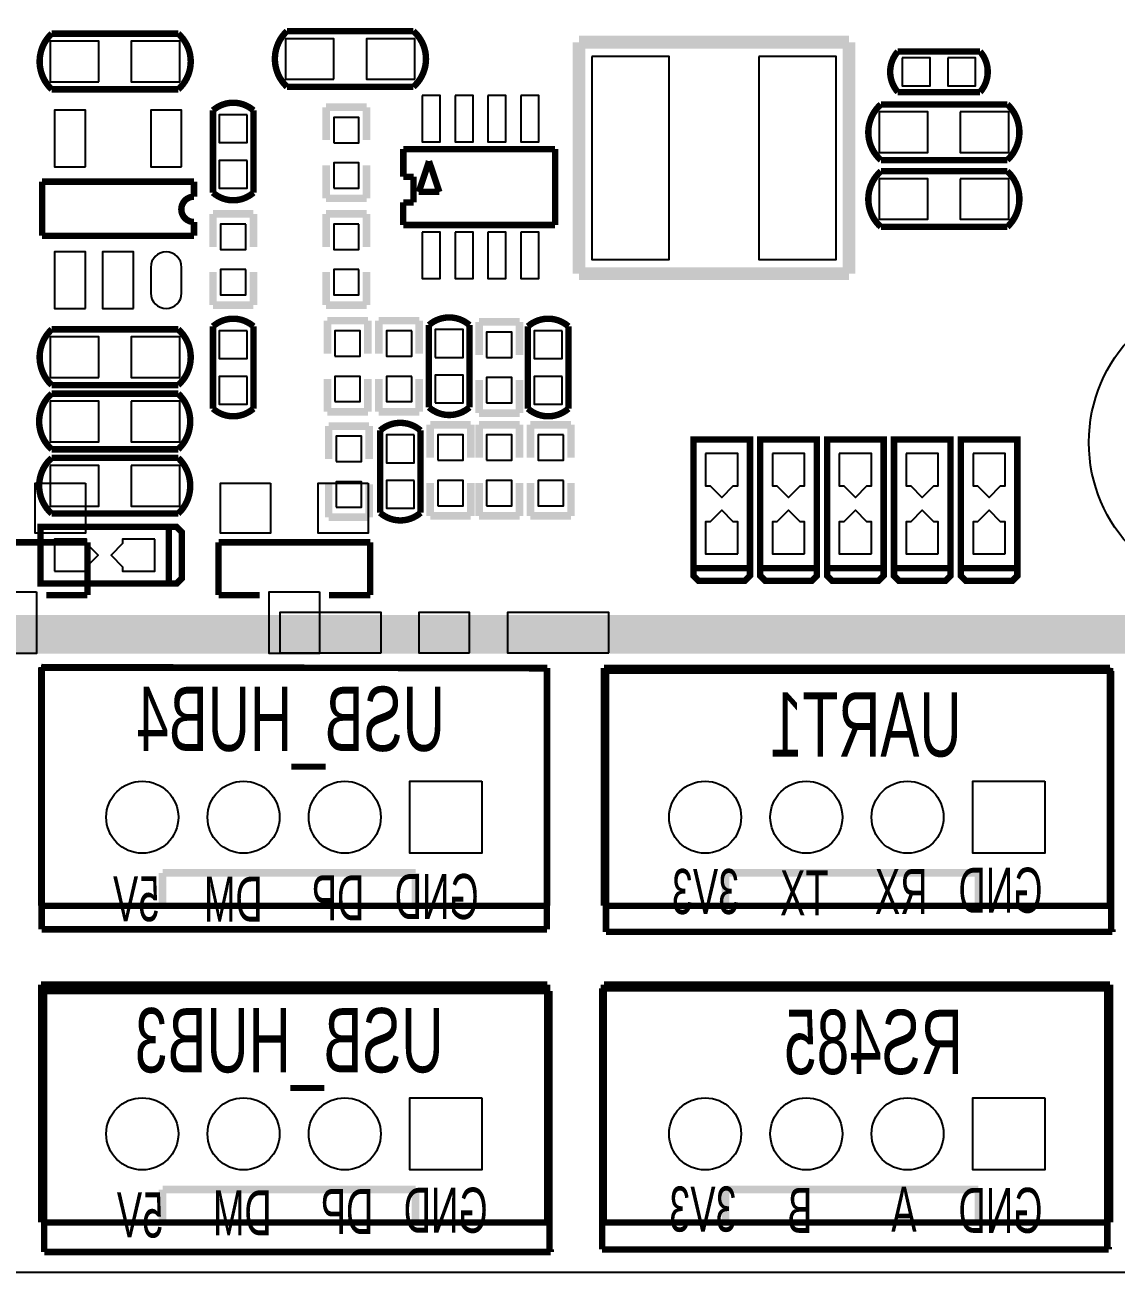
# Model space of a CAD drawing. Extents: x -118 to 7078, y 0 to 4366.
# Drawn here: x 4003 to 4852, y 0 to 970 of the extents above; entities that cross this region are included whole.
import ezdxf

# ---------------------------------------------------------------- set-up
doc = ezdxf.new("R2010")
doc.units = 0
doc.header["$MEASUREMENT"] = 0
for name, color, linetype in [('BG_OUTLINE', 254, 'CONTINUOUS'), ('BG_SILKSCREEN_BOTTOM', 141, 'CONTINUOUS'), ('PG_SILKSCREEN_BOTTOM', 85, 'CONTINUOUS'), ('PG_SILKSCREEN_TOP', 85, 'CONTINUOUS'), ('PIN_BOTTOM', 5, 'CONTINUOUS'), ('PIN_TOP', 92, 'CONTINUOUS')]:
    doc.layers.add(name, color=color, linetype=linetype)

msp = doc.modelspace()

# ---------------------------------------------------------------- linework, layer by layer
at = {"layer": 'BG_OUTLINE'}
msp.add_lwpolyline([(-118.11, 4056.352), (-118.11, 157.158, 0.414214), (39.048, 0), (6929.835, 0, 0.378859), (7078.22, 148.385), (7078.22, 4054.613, 0.42493), (6917.834, 4215), (6557, 4214.999), (6557, 3842), (5999, 3842), (5999, 4214.998), (1823, 4214.987), (1823, 4168), (1656, 4168), (1656, 4214.987), (1205, 4214.986), (1205, 4168), (1038, 4168), (1038, 4214.986), (40.538, 4214.985, 0.418755)], format="xyb", close=True, dxfattribs=at)
at = {"layer": 'BG_SILKSCREEN_BOTTOM'}
for points in [[(258, 496, 30, 30, 0), (6291, 496, 30, 30, 0)], [(4016.4, 470.6, 5, 5, 0), (4409.4, 469.6, 5, 5, 0)], [(4016.4, 266.6, 5, 5, 0), (4016.4, 470.6, 5, 5, 0)], [(4409.4, 469.6, 5, 5, 0), (4409.4, 266.6, 5, 5, 0)], [(4455.4, 467.6, 5, 5, 0), (4848.4, 467.6, 5, 5, 0)], [(4455.4, 456.6, 5, 5, 0), (4455.4, 467.6, 5, 5, 0)], [(4848.4, 467.6, 5, 5, 0), (4848.4, 266.6, 5, 5, 0)], [(4455.4, 264.6, 5, 5, 0), (4455.4, 456.6, 5, 5, 0)], [(4409.4, 266.6, 5, 5, 0), (4016.4, 266.6, 5, 5, 0)], [(4849.4, 264.6, 5, 5, 0), (4455.4, 264.6, 5, 5, 0)], [(4848.4, 266.6, 5, 5, 0), (4849.4, 266.6, 5, 5, 0)], [(4849.4, 266.6, 5, 5, 0), (4849.4, 264.6, 5, 5, 0)], [(4018.4, 218.6, 5, 5, 0), (4411.4, 218.6, 5, 5, 0)], [(4018.4, 207.6, 5, 5, 0), (4018.4, 218.6, 5, 5, 0)], [(4411.4, 218.6, 5, 5, 0), (4411.4, 17.6, 5, 5, 0)], [(4452.4, 220.6, 5, 5, 0), (4845.4, 220.6, 5, 5, 0)], [(4452.4, 209.6, 5, 5, 0), (4452.4, 220.6, 5, 5, 0)], [(4845.4, 220.6, 5, 5, 0), (4845.4, 19.6, 5, 5, 0)], [(4018.4, 15.6, 5, 5, 0), (4018.4, 207.6, 5, 5, 0)], [(4452.4, 17.6, 5, 5, 0), (4452.4, 209.6, 5, 5, 0)], [(4411.4, 17.6, 5, 5, 0), (4412.4, 17.6, 5, 5, 0)], [(4412.4, 17.6, 5, 5, 0), (4412.4, 15.6, 5, 5, 0)], [(4846.4, 17.6, 5, 5, 0), (4452.4, 17.6, 5, 5, 0)], [(4845.4, 19.6, 5, 5, 0), (4846.4, 19.6, 5, 5, 0)], [(4846.4, 19.6, 5, 5, 0), (4846.4, 17.6, 5, 5, 0)], [(4412.4, 15.6, 5, 5, 0), (4018.4, 15.6, 5, 5, 0)]]:
    msp.add_lwpolyline(points, format="xyseb", dxfattribs=at)
at = {"layer": 'PG_SILKSCREEN_BOTTOM'}
for points in [[(4024.183, 919.95, 5, 5, -0.432734), (4024.183, 963.25, 5, 5, 0)], [(4024.183, 963.25, 5, 5, 0), (4122.601, 963.25, 5, 5, -0.450474), (4122.601, 919.95, 5, 5, 0)], [(4207.191, 921.95, 5, 5, -0.432734), (4207.191, 965.25, 5, 5, 0)], [(4207.191, 965.25, 5, 5, 0), (4305.609, 965.25, 5, 5, -0.450474), (4305.609, 921.95, 5, 5, 0)], [(4434.439, 956.6, 10, 10, 0), (4644.439, 956.6, 10, 10, 0)], [(4434.439, 776.6, 10, 10, 0), (4434.439, 956.6, 10, 10, 0)], [(4644.439, 956.6, 10, 10, 0), (4644.439, 776.6, 10, 10, 0)], [(4724.239, 917.852, 5, 5, 0), (4682.4, 917.852, 5, 5, -0.37791), (4682.4, 949.348, 5, 5, 0)], [(4682.4, 949.348, 5, 5, 0), (4724.239, 949.348, 5, 5, 0)], [(4724.239, 949.348, 5, 5, 0), (4746.4, 949.348, 5, 5, -0.37791), (4746.4, 917.852, 5, 5, 0)], [(4122.601, 919.95, 5, 5, 0), (4024.183, 919.95, 5, 5, 0)], [(4305.609, 921.95, 5, 5, 0), (4207.191, 921.95, 5, 5, 0)], [(4149.651, 861.763, 5, 5, 0), (4149.651, 903.602, 5, 5, -0.37791), (4181.147, 903.602, 5, 5, 0)], [(4746.4, 917.852, 5, 5, 0), (4724.239, 917.852, 5, 5, 0)], [(4181.147, 903.602, 5, 5, 0), (4181.147, 861.763, 5, 5, 0)], [(4237.652, 906.029, 5.909, 5.909, 0), (4237.652, 880.439, 5.909, 5.909, 0)], [(4269.148, 906.029, 5.909, 5.909, 0), (4237.652, 906.029, 5.909, 5.909, 0)], [(4269.148, 880.439, 5.909, 5.909, 0), (4269.148, 906.029, 5.909, 5.909, 0)], [(4767.609, 864.95, 5, 5, 0), (4669.191, 864.95, 5, 5, -0.450474), (4669.191, 908.25, 5, 5, 0)], [(4669.191, 908.25, 5, 5, 0), (4767.609, 908.25, 5, 5, 0)], [(4767.609, 908.25, 5, 5, -0.432734), (4767.609, 864.95, 5, 5, 0)], [(4297.739, 873.481, 5, 5, 0), (4297.739, 851.95, 5, 5, 0)], [(4415.81, 873.481, 5, 5, 0), (4297.739, 873.481, 5, 5, 0)], [(4415.81, 814.419, 5, 5, 0), (4415.81, 873.481, 5, 5, 0)], [(4181.147, 861.763, 5, 5, 0), (4181.147, 839.602, 5, 5, -0.37791), (4149.651, 839.602, 5, 5, 0)], [(4149.651, 839.602, 5, 5, 0), (4149.651, 861.763, 5, 5, 0)], [(4237.652, 835.171, 5.909, 5.909, 0), (4237.652, 860.761, 5.909, 5.909, 0)], [(4269.148, 860.761, 5.909, 5.909, 0), (4269.148, 835.171, 5.909, 5.909, 0)], [(4317.7, 864.08, 5, 5, 0), (4309.739, 840.151, 5, 5, 0)], [(4325.739, 840.151, 5, 5, 0), (4317.7, 864.08, 5, 5, 0)], [(4297.739, 851.95, 5, 5, 0), (4305.739, 851.95, 5, 5, 0)], [(4305.739, 851.95, 5, 5, 0), (4305.739, 831.95, 5, 5, 0)], [(4767.609, 812.95, 5, 5, 0), (4669.191, 812.95, 5, 5, -0.450474), (4669.191, 856.25, 5, 5, 0)], [(4669.191, 856.25, 5, 5, 0), (4767.609, 856.25, 5, 5, 0)], [(4767.609, 856.25, 5, 5, -0.432734), (4767.609, 812.95, 5, 5, 0)], [(4016.78, 848.159, 5, 5, 0), (4016.78, 806.097, 5, 5, 0)], [(4134.89, 848.159, 5, 5, 0), (4016.78, 848.159, 5, 5, 0)], [(4134.89, 836.467, 5, 5, 0), (4134.89, 848.159, 5, 5, 0)], [(4134.89, 816.789, 5, 5, -0.999898), (4134.89, 836.467, 5, 5, 0)], [(4269.148, 835.171, 5.909, 5.909, 0), (4237.652, 835.171, 5.909, 5.909, 0)], [(4297.7, 831.95, 5, 5, 0), (4297.7, 814.419, 5, 5, 0)], [(4305.739, 831.95, 5, 5, 0), (4297.7, 831.95, 5, 5, 0)], [(4309.739, 840.151, 5, 5, 0), (4325.739, 840.151, 5, 5, 0)], [(4149.653, 823.032, 5.909, 5.909, 0), (4181.149, 823.032, 5.909, 5.909, 0)], [(4149.653, 797.442, 5.909, 5.909, 0), (4149.653, 823.032, 5.909, 5.909, 0)], [(4181.149, 823.032, 5.909, 5.909, 0), (4181.149, 797.442, 5.909, 5.909, 0)], [(4237.652, 823.029, 5.909, 5.909, 0), (4269.148, 823.029, 5.909, 5.909, 0)], [(4237.652, 797.439, 5.909, 5.909, 0), (4237.652, 823.029, 5.909, 5.909, 0)], [(4269.148, 823.029, 5.909, 5.909, 0), (4269.148, 797.439, 5.909, 5.909, 0)], [(4134.89, 806.097, 5, 5, 0), (4134.89, 816.789, 5, 5, 0)], [(4297.7, 814.419, 5, 5, 0), (4415.81, 814.419, 5, 5, 0)], [(4016.78, 806.097, 5, 5, 0), (4134.89, 806.097, 5, 5, 0)], [(4149.653, 777.764, 5.909, 5.909, 0), (4149.653, 752.174, 5.909, 5.909, 0)], [(4181.149, 752.174, 5.909, 5.909, 0), (4181.149, 777.764, 5.909, 5.909, 0)], [(4237.652, 777.761, 5.909, 5.909, 0), (4237.652, 752.171, 5.909, 5.909, 0)], [(4269.148, 752.171, 5.909, 5.909, 0), (4269.148, 777.761, 5.909, 5.909, 0)], [(4644.439, 776.6, 10, 10, 0), (4434.439, 776.6, 10, 10, 0)], [(4149.653, 752.174, 5.909, 5.909, 0), (4181.149, 752.174, 5.909, 5.909, 0)], [(4237.652, 752.171, 5.909, 5.909, 0), (4269.148, 752.171, 5.909, 5.909, 0)], [(4149.658, 693.761, 5, 5, 0), (4149.658, 735.6, 5, 5, -0.37791), (4181.154, 735.6, 5, 5, 0)], [(4181.154, 735.6, 5, 5, 0), (4181.154, 693.761, 5, 5, 0)], [(4238.652, 740.029, 5.909, 5.909, 0), (4238.652, 714.439, 5.909, 5.909, 0)], [(4270.148, 740.029, 5.909, 5.909, 0), (4238.652, 740.029, 5.909, 5.909, 0)], [(4270.148, 714.439, 5.909, 5.909, 0), (4270.148, 740.029, 5.909, 5.909, 0)], [(4278.652, 740.029, 5.909, 5.909, 0), (4310.148, 740.029, 5.909, 5.909, 0)], [(4278.652, 714.439, 5.909, 5.909, 0), (4278.652, 740.029, 5.909, 5.909, 0)], [(4310.148, 740.029, 5.909, 5.909, 0), (4310.148, 714.439, 5.909, 5.909, 0)], [(4317.652, 714.439, 5, 5, 0), (4317.652, 736.6, 5, 5, -0.37791), (4349.148, 736.6, 5, 5, 0)], [(4349.148, 736.6, 5, 5, 0), (4349.148, 714.439, 5, 5, 0)], [(4356.652, 739.029, 5.909, 5.909, 0), (4356.652, 713.439, 5.909, 5.909, 0)], [(4388.148, 739.029, 5.909, 5.909, 0), (4356.652, 739.029, 5.909, 5.909, 0)], [(4388.148, 713.439, 5.909, 5.909, 0), (4388.148, 739.029, 5.909, 5.909, 0)], [(4394.652, 693.761, 5, 5, 0), (4394.652, 735.6, 5, 5, -0.37791), (4426.148, 735.6, 5, 5, 0)], [(4426.148, 735.6, 5, 5, 0), (4426.148, 693.761, 5, 5, 0)], [(4024.188, 689.948, 5, 5, -0.432734), (4024.188, 733.248, 5, 5, 0)], [(4024.188, 733.248, 5, 5, 0), (4122.606, 733.248, 5, 5, -0.450474), (4122.606, 689.948, 5, 5, 0)], [(4349.148, 714.439, 5, 5, 0), (4349.148, 672.6, 5, 5, -0.37791), (4317.652, 672.6, 5, 5, 0)], [(4317.652, 672.6, 5, 5, 0), (4317.652, 714.439, 5, 5, 0)], [(4122.606, 689.948, 5, 5, 0), (4024.188, 689.948, 5, 5, 0)], [(4181.154, 693.761, 5, 5, 0), (4181.154, 671.6, 5, 5, -0.37791), (4149.658, 671.6, 5, 5, 0)], [(4149.658, 671.6, 5, 5, 0), (4149.658, 693.761, 5, 5, 0)], [(4238.652, 669.171, 5.909, 5.909, 0), (4238.652, 694.761, 5.909, 5.909, 0)], [(4270.148, 694.761, 5.909, 5.909, 0), (4270.148, 669.171, 5.909, 5.909, 0)], [(4278.652, 694.761, 5.909, 5.909, 0), (4278.652, 669.171, 5.909, 5.909, 0)], [(4310.148, 669.171, 5.909, 5.909, 0), (4310.148, 694.761, 5.909, 5.909, 0)], [(4356.652, 668.171, 5.909, 5.909, 0), (4356.652, 693.761, 5.909, 5.909, 0)], [(4388.148, 693.761, 5.909, 5.909, 0), (4388.148, 668.171, 5.909, 5.909, 0)], [(4426.148, 693.761, 5, 5, 0), (4426.148, 671.6, 5, 5, -0.37791), (4394.652, 671.6, 5, 5, 0)], [(4394.652, 671.6, 5, 5, 0), (4394.652, 693.761, 5, 5, 0)], [(4122.607, 639.952, 5, 5, 0), (4024.189, 639.952, 5, 5, -0.450474), (4024.189, 683.252, 5, 5, 0)], [(4024.189, 683.252, 5, 5, 0), (4122.607, 683.252, 5, 5, 0)], [(4122.607, 683.252, 5, 5, -0.432734), (4122.607, 639.952, 5, 5, 0)], [(4270.148, 669.171, 5.909, 5.909, 0), (4238.652, 669.171, 5.909, 5.909, 0)], [(4278.652, 669.171, 5.909, 5.909, 0), (4310.148, 669.171, 5.909, 5.909, 0)], [(4388.148, 668.171, 5.909, 5.909, 0), (4356.652, 668.171, 5.909, 5.909, 0)], [(4239.652, 658.029, 5.909, 5.909, 0), (4239.652, 632.439, 5.909, 5.909, 0)], [(4271.148, 658.029, 5.909, 5.909, 0), (4239.652, 658.029, 5.909, 5.909, 0)], [(4271.148, 632.439, 5.909, 5.909, 0), (4271.148, 658.029, 5.909, 5.909, 0)], [(4279.652, 612.761, 5, 5, 0), (4279.652, 654.6, 5, 5, -0.37791), (4311.148, 654.6, 5, 5, 0)], [(4318.652, 659.029, 5.909, 5.909, 0), (4318.652, 633.439, 5.909, 5.909, 0)], [(4350.148, 659.029, 5.909, 5.909, 0), (4318.652, 659.029, 5.909, 5.909, 0)], [(4350.148, 633.439, 5.909, 5.909, 0), (4350.148, 659.029, 5.909, 5.909, 0)], [(4356.652, 659.029, 5.909, 5.909, 0), (4356.652, 633.439, 5.909, 5.909, 0)], [(4388.148, 659.029, 5.909, 5.909, 0), (4356.652, 659.029, 5.909, 5.909, 0)], [(4388.148, 633.439, 5.909, 5.909, 0), (4388.148, 659.029, 5.909, 5.909, 0)], [(4396.652, 659.029, 5.909, 5.909, 0), (4428.148, 659.029, 5.909, 5.909, 0)], [(4396.652, 633.439, 5.909, 5.909, 0), (4396.652, 659.029, 5.909, 5.909, 0)], [(4428.148, 659.029, 5.909, 5.909, 0), (4428.148, 633.439, 5.909, 5.909, 0)], [(4311.148, 654.6, 5, 5, 0), (4311.148, 612.761, 5, 5, 0)], [(4567.4, 547.6, 5, 5, 0), (4523.4, 547.6, 5, 5, 0), (4523.4, 647.6, 5, 5, 0), (4567.4, 647.6, 5, 5, 0), (4567.4, 547.6, 5, 5, 0)], [(4619.4, 547.6, 5, 5, 0), (4575.4, 547.6, 5, 5, 0), (4575.4, 647.6, 5, 5, 0), (4619.4, 647.6, 5, 5, 0), (4619.4, 547.6, 5, 5, 0)], [(4671.4, 547.6, 5, 5, 0), (4627.4, 547.6, 5, 5, 0), (4627.4, 647.6, 5, 5, 0), (4671.4, 647.6, 5, 5, 0), (4671.4, 547.6, 5, 5, 0)], [(4723.4, 547.6, 5, 5, 0), (4679.4, 547.6, 5, 5, 0), (4679.4, 647.6, 5, 5, 0), (4723.4, 647.6, 5, 5, 0), (4723.4, 547.6, 5, 5, 0)], [(4775.4, 547.6, 5, 5, 0), (4731.4, 547.6, 5, 5, 0), (4731.4, 647.6, 5, 5, 0), (4775.4, 647.6, 5, 5, 0), (4775.4, 547.6, 5, 5, 0)], [(4122.607, 589.949, 5, 5, 0), (4024.189, 589.949, 5, 5, -0.450474), (4024.189, 633.249, 5, 5, 0)], [(4024.189, 633.249, 5, 5, 0), (4122.607, 633.249, 5, 5, 0)], [(4122.607, 633.249, 5, 5, -0.432734), (4122.607, 589.949, 5, 5, 0)], [(4239.652, 587.171, 5.909, 5.909, 0), (4239.652, 612.761, 5.909, 5.909, 0)], [(4271.148, 612.761, 5.909, 5.909, 0), (4271.148, 587.171, 5.909, 5.909, 0)], [(4311.148, 612.761, 5, 5, 0), (4311.148, 590.6, 5, 5, -0.37791), (4279.652, 590.6, 5, 5, 0)], [(4279.652, 590.6, 5, 5, 0), (4279.652, 612.761, 5, 5, 0)], [(4318.652, 588.171, 5.909, 5.909, 0), (4318.652, 613.761, 5.909, 5.909, 0)], [(4350.148, 613.761, 5.909, 5.909, 0), (4350.148, 588.171, 5.909, 5.909, 0)], [(4356.652, 588.171, 5.909, 5.909, 0), (4356.652, 613.761, 5.909, 5.909, 0)], [(4388.148, 613.761, 5.909, 5.909, 0), (4388.148, 588.171, 5.909, 5.909, 0)], [(4396.652, 613.761, 5.909, 5.909, 0), (4396.652, 588.171, 5.909, 5.909, 0)], [(4428.148, 588.171, 5.909, 5.909, 0), (4428.148, 613.761, 5.909, 5.909, 0)], [(4115.4, 579.6, 5, 5, 0), (4115.4, 535.6, 5, 5, 0), (4015.4, 535.6, 5, 5, 0), (4015.4, 579.6, 5, 5, 0), (4115.4, 579.6, 5, 5, 0)], [(4115.4, 579.6, 5, 5, 0), (4121.4, 579.6, 5, 5, 0), (4125.4, 575.6, 5, 5, 0), (4125.4, 557.6, 5, 5, 0)], [(4271.148, 587.171, 5.909, 5.909, 0), (4239.652, 587.171, 5.909, 5.909, 0)], [(4350.148, 588.171, 5.909, 5.909, 0), (4318.652, 588.171, 5.909, 5.909, 0)], [(4388.148, 588.171, 5.909, 5.909, 0), (4356.652, 588.171, 5.909, 5.909, 0)], [(4396.652, 588.171, 5.909, 5.909, 0), (4428.148, 588.171, 5.909, 5.909, 0)], [(4115.4, 535.6, 5, 5, 0), (4121.4, 535.6, 5, 5, 0), (4125.4, 539.6, 5, 5, 0), (4125.4, 557.6, 5, 5, 0)], [(4523.4, 547.6, 5, 5, 0), (4523.4, 541.6, 5, 5, 0), (4527.4, 537.6, 5, 5, 0), (4545.4, 537.6, 5, 5, 0)], [(4567.4, 547.6, 5, 5, 0), (4567.4, 541.6, 5, 5, 0), (4563.4, 537.6, 5, 5, 0), (4545.4, 537.6, 5, 5, 0)], [(4575.4, 547.6, 5, 5, 0), (4575.4, 541.6, 5, 5, 0), (4579.4, 537.6, 5, 5, 0), (4597.4, 537.6, 5, 5, 0)], [(4619.4, 547.6, 5, 5, 0), (4619.4, 541.6, 5, 5, 0), (4615.4, 537.6, 5, 5, 0), (4597.4, 537.6, 5, 5, 0)], [(4627.4, 547.6, 5, 5, 0), (4627.4, 541.6, 5, 5, 0), (4631.4, 537.6, 5, 5, 0), (4649.4, 537.6, 5, 5, 0)], [(4671.4, 547.6, 5, 5, 0), (4671.4, 541.6, 5, 5, 0), (4667.4, 537.6, 5, 5, 0), (4649.4, 537.6, 5, 5, 0)], [(4679.4, 547.6, 5, 5, 0), (4679.4, 541.6, 5, 5, 0), (4683.4, 537.6, 5, 5, 0), (4701.4, 537.6, 5, 5, 0)], [(4723.4, 547.6, 5, 5, 0), (4723.4, 541.6, 5, 5, 0), (4719.4, 537.6, 5, 5, 0), (4701.4, 537.6, 5, 5, 0)], [(4731.4, 547.6, 5, 5, 0), (4731.4, 541.6, 5, 5, 0), (4735.4, 537.6, 5, 5, 0), (4753.4, 537.6, 5, 5, 0)], [(4775.4, 547.6, 5, 5, 0), (4775.4, 541.6, 5, 5, 0), (4771.4, 537.6, 5, 5, 0), (4753.4, 537.6, 5, 5, 0)]]:
    msp.add_lwpolyline(points, format="xyseb", dxfattribs=at)
at = {"layer": 'PG_SILKSCREEN_TOP'}
for points in [[(4272.4, 498.6, 20, 20, 0), (5294.4, 498.6, 20, 20, 0), (5294.4, 3223.7, 20, 20, 0)], [(4051.963, 567.602, 5, 5, 0), (3933.963, 567.602, 5, 5, 0)], [(4051.963, 526.602, 5, 5, 0), (4051.963, 567.602, 5, 5, 0)], [(4153.961, 567.6, 5, 5, 0), (4153.961, 526.6, 5, 5, 0)], [(4271.961, 567.6, 5, 5, 0), (4153.961, 567.6, 5, 5, 0)], [(4271.961, 526.6, 5, 5, 0), (4271.961, 567.6, 5, 5, 0)], [(4019.963, 526.602, 5, 5, 0), (4051.963, 526.602, 5, 5, 0)], [(4153.961, 526.6, 5, 5, 0), (4185.961, 526.6, 5, 5, 0)], [(4239.961, 526.6, 5, 5, 0), (4271.961, 526.6, 5, 5, 0)], [(4051.4, 498.6, 20, 20, 0), (4153.4, 498.6, 20, 20, 0)], [(4015.939, 469.942, 5, 5, 0), (4409.64, 469.942, 5, 5, 0)], [(4015.939, 284.898, 5, 5, 0), (4015.939, 469.942, 5, 5, 0)], [(4409.64, 469.942, 5, 5, 0), (4409.64, 284.898, 5, 5, 0)], [(4453.762, 469.942, 5, 5, 0), (4847.463, 469.942, 5, 5, 0)], [(4453.762, 284.898, 5, 5, 0), (4453.762, 469.942, 5, 5, 0)], [(4847.463, 469.942, 5, 5, 0), (4847.463, 284.898, 5, 5, 0)], [(4110.431, 310.489, 6, 6, 0), (4110.431, 286.871, 6, 6, 0)], [(4307.282, 310.489, 6, 6, 0), (4110.431, 310.489, 6, 6, 0)], [(4307.282, 286.871, 6, 6, 0), (4307.282, 310.489, 6, 6, 0)], [(4548.254, 310.489, 6, 6, 0), (4548.254, 286.871, 6, 6, 0)], [(4745.105, 310.489, 6, 6, 0), (4548.254, 310.489, 6, 6, 0)], [(4745.105, 286.871, 6, 6, 0), (4745.105, 310.489, 6, 6, 0)], [(4409.64, 284.898, 5, 5, 0), (4015.939, 284.898, 5, 5, 0)], [(4847.463, 284.898, 5, 5, 0), (4453.762, 284.898, 5, 5, 0)], [(4015.939, 223.642, 5, 5, 0), (4409.64, 223.642, 5, 5, 0)], [(4015.939, 38.598, 5, 5, 0), (4015.939, 223.642, 5, 5, 0)], [(4409.64, 223.642, 5, 5, 0), (4409.64, 38.598, 5, 5, 0)], [(4453.762, 223.642, 5, 5, 0), (4847.463, 223.642, 5, 5, 0)], [(4453.762, 38.598, 5, 5, 0), (4453.762, 223.642, 5, 5, 0)], [(4847.463, 223.642, 5, 5, 0), (4847.463, 38.598, 5, 5, 0)], [(4110.431, 64.189, 6, 6, 0), (4110.431, 40.571, 6, 6, 0)], [(4307.282, 64.189, 6, 6, 0), (4110.431, 64.189, 6, 6, 0)], [(4307.282, 40.571, 6, 6, 0), (4307.282, 64.189, 6, 6, 0)], [(4548.254, 64.189, 6, 6, 0), (4548.254, 40.571, 6, 6, 0)], [(4745.105, 64.189, 6, 6, 0), (4548.254, 64.189, 6, 6, 0)], [(4745.105, 40.571, 6, 6, 0), (4745.105, 64.189, 6, 6, 0)], [(4409.64, 38.598, 5, 5, 0), (4015.939, 38.598, 5, 5, 0)], [(4847.463, 38.598, 5, 5, 0), (4453.762, 38.598, 5, 5, 0)]]:
    msp.add_lwpolyline(points, format="xyseb", dxfattribs=at)
at = {"layer": 'PIN_BOTTOM'}
for points in [[(4060.792, 925.85), (4060.792, 957.35), (4022.993, 957.35), (4022.993, 925.85)], [(4123.792, 925.85), (4123.792, 957.35), (4085.993, 957.35), (4085.993, 925.85)], [(4243.8, 927.85), (4243.8, 959.35), (4206.001, 959.35), (4206.001, 927.85)], [(4306.8, 927.85), (4306.8, 959.35), (4269.001, 959.35), (4269.001, 927.85)], [(4444.439, 945.6), (4444.439, 787.6), (4504.439, 787.6), (4504.439, 945.6)], [(4574.361, 945.6), (4574.361, 787.6), (4634.361, 787.6), (4634.361, 945.6)], [(4685.855, 944.425), (4685.855, 922.775), (4707.505, 922.775), (4707.505, 944.425)], [(4721.295, 944.425), (4721.295, 922.775), (4742.945, 922.775), (4742.945, 944.425)], [(4312.349, 915.1), (4312.349, 879.1), (4326.349, 879.1), (4326.349, 915.1)], [(4337.94, 915.1), (4337.94, 879.1), (4351.94, 879.1), (4351.94, 915.1)], [(4363.538, 915.1), (4363.538, 879.1), (4377.538, 879.1), (4377.538, 915.1)], [(4389.129, 915.1), (4389.129, 879.1), (4403.129, 879.1), (4403.129, 915.1)], [(4050.429, 859.746), (4050.429, 903.746), (4026.429, 903.746), (4026.429, 859.746)], [(4125.233, 859.746), (4125.233, 903.746), (4101.233, 903.746), (4101.233, 859.746)], [(4668.0005, 902.35), (4668.0005, 870.85), (4705.7995, 870.85), (4705.7995, 902.35)], [(4731.0005, 902.35), (4731.0005, 870.85), (4768.7995, 870.85), (4768.7995, 902.35)], [(4176.224, 900.147), (4154.574, 900.147), (4154.574, 878.497), (4176.224, 878.497)], [(4243.5595, 878.4795), (4263.2405, 878.4795), (4263.2405, 898.1605), (4243.5595, 898.1605)], [(4176.224, 864.707), (4154.574, 864.707), (4154.574, 843.057), (4176.224, 843.057)], [(4243.5595, 843.0395), (4263.2405, 843.0395), (4263.2405, 862.7205), (4243.5595, 862.7205)], [(4668.0005, 850.35), (4668.0005, 818.85), (4705.7995, 818.85), (4705.7995, 850.35)], [(4731.0005, 850.35), (4731.0005, 818.85), (4768.7995, 818.85), (4768.7995, 850.35)], [(4175.2415, 815.1635), (4155.5605, 815.1635), (4155.5605, 795.4825), (4175.2415, 795.4825)], [(4263.2405, 815.1605), (4243.5595, 815.1605), (4243.5595, 795.4795), (4263.2405, 795.4795)], [(4312.349, 808.8), (4312.349, 772.8), (4326.349, 772.8), (4326.349, 808.8)], [(4337.94, 808.8), (4337.94, 772.8), (4351.94, 772.8), (4351.94, 808.8)], [(4363.538, 808.8), (4363.538, 772.8), (4377.538, 772.8), (4377.538, 808.8)], [(4389.129, 808.8), (4389.129, 772.8), (4403.129, 772.8), (4403.129, 808.8)], [(4050.429, 749.51), (4050.429, 793.51), (4026.429, 793.51), (4026.429, 749.51)], [(4087.831, 749.51), (4087.831, 793.51), (4063.831, 793.51), (4063.831, 749.51)], [(4175.2415, 779.7235), (4155.5605, 779.7235), (4155.5605, 760.0425), (4175.2415, 760.0425)], [(4263.2405, 779.7205), (4243.5595, 779.7205), (4243.5595, 760.0395), (4263.2405, 760.0395)], [(4176.231, 732.145), (4154.581, 732.145), (4154.581, 710.495), (4176.231, 710.495)], [(4244.5595, 712.4795), (4264.2405, 712.4795), (4264.2405, 732.1605), (4244.5595, 732.1605)], [(4304.2405, 732.1605), (4284.5595, 732.1605), (4284.5595, 712.4795), (4304.2405, 712.4795)], [(4322.575, 711.495), (4344.225, 711.495), (4344.225, 733.145), (4322.575, 733.145)], [(4362.5595, 711.4795), (4382.2405, 711.4795), (4382.2405, 731.1605), (4362.5595, 731.1605)], [(4421.225, 732.145), (4399.575, 732.145), (4399.575, 710.495), (4421.225, 710.495)], [(4060.797, 695.848), (4060.797, 727.348), (4022.998, 727.348), (4022.998, 695.848)], [(4123.797, 695.848), (4123.797, 727.348), (4085.998, 727.348), (4085.998, 695.848)], [(4176.231, 696.705), (4154.581, 696.705), (4154.581, 675.055), (4176.231, 675.055)], [(4244.5595, 677.0395), (4264.2405, 677.0395), (4264.2405, 696.7205), (4244.5595, 696.7205)], [(4304.2405, 696.7205), (4284.5595, 696.7205), (4284.5595, 677.0395), (4304.2405, 677.0395)], [(4322.575, 676.055), (4344.225, 676.055), (4344.225, 697.705), (4322.575, 697.705)], [(4362.5595, 676.0395), (4382.2405, 676.0395), (4382.2405, 695.7205), (4362.5595, 695.7205)], [(4421.225, 696.705), (4399.575, 696.705), (4399.575, 675.055), (4421.225, 675.055)], [(4022.9985, 677.352), (4022.9985, 645.852), (4060.7975, 645.852), (4060.7975, 677.352)], [(4085.9985, 677.352), (4085.9985, 645.852), (4123.7975, 645.852), (4123.7975, 677.352)], [(4245.5595, 630.4795), (4265.2405, 630.4795), (4265.2405, 650.1605), (4245.5595, 650.1605)], [(4306.225, 651.145), (4284.575, 651.145), (4284.575, 629.495), (4306.225, 629.495)], [(4324.5595, 631.4795), (4344.2405, 631.4795), (4344.2405, 651.1605), (4324.5595, 651.1605)], [(4362.5595, 631.4795), (4382.2405, 631.4795), (4382.2405, 651.1605), (4362.5595, 651.1605)], [(4422.2405, 651.1605), (4402.5595, 651.1605), (4402.5595, 631.4795), (4422.2405, 631.4795)], [(4532.9, 636.6), (4532.9, 611.6), (4535.9, 611.6), (4536.4, 611.6), (4545.4, 602.6), (4554.4, 611.6), (4557.9, 611.6), (4557.9, 636.6)], [(4584.9, 636.6), (4584.9, 611.6), (4587.9, 611.6), (4588.4, 611.6), (4597.4, 602.6), (4606.4, 611.6), (4609.9, 611.6), (4609.9, 636.6)], [(4636.9, 636.6), (4636.9, 611.6), (4639.9, 611.6), (4640.4, 611.6), (4649.4, 602.6), (4658.4, 611.6), (4661.9, 611.6), (4661.9, 636.6)], [(4688.9, 636.6), (4688.9, 611.6), (4691.9, 611.6), (4692.4, 611.6), (4701.4, 602.6), (4710.4, 611.6), (4713.9, 611.6), (4713.9, 636.6)], [(4740.9, 636.6), (4740.9, 611.6), (4743.9, 611.6), (4744.4, 611.6), (4753.4, 602.6), (4762.4, 611.6), (4765.9, 611.6), (4765.9, 636.6)], [(4022.9985, 627.349), (4022.9985, 595.849), (4060.7975, 595.849), (4060.7975, 627.349)], [(4085.9985, 627.349), (4085.9985, 595.849), (4123.7975, 595.849), (4123.7975, 627.349)], [(4245.5595, 595.0395), (4265.2405, 595.0395), (4265.2405, 614.7205), (4245.5595, 614.7205)], [(4306.225, 615.705), (4284.575, 615.705), (4284.575, 594.055), (4306.225, 594.055)], [(4324.5595, 596.0395), (4344.2405, 596.0395), (4344.2405, 615.7205), (4324.5595, 615.7205)], [(4362.5595, 596.0395), (4382.2405, 596.0395), (4382.2405, 615.7205), (4362.5595, 615.7205)], [(4422.2405, 615.7205), (4402.5595, 615.7205), (4402.5595, 596.0395), (4422.2405, 596.0395)], [(4557.9, 558.6), (4557.9, 583.6), (4554.9, 583.6), (4554.4, 583.6), (4545.4, 592.6), (4536.4, 583.6), (4532.9, 583.6), (4532.9, 558.6)], [(4609.9, 558.6), (4609.9, 583.6), (4606.9, 583.6), (4606.4, 583.6), (4597.4, 592.6), (4588.4, 583.6), (4584.9, 583.6), (4584.9, 558.6)], [(4661.9, 558.6), (4661.9, 583.6), (4658.9, 583.6), (4658.4, 583.6), (4649.4, 592.6), (4640.4, 583.6), (4636.9, 583.6), (4636.9, 558.6)], [(4713.9, 558.6), (4713.9, 583.6), (4710.9, 583.6), (4710.4, 583.6), (4701.4, 592.6), (4692.4, 583.6), (4688.9, 583.6), (4688.9, 558.6)], [(4765.9, 558.6), (4765.9, 583.6), (4762.9, 583.6), (4762.4, 583.6), (4753.4, 592.6), (4744.4, 583.6), (4740.9, 583.6), (4740.9, 558.6)], [(4026.4, 545.1), (4051.4, 545.1), (4051.4, 548.1), (4051.4, 548.6), (4060.4, 557.6), (4051.4, 566.6), (4051.4, 570.1), (4026.4, 570.1)], [(4104.4, 570.1), (4079.4, 570.1), (4079.4, 567.1), (4079.4, 566.6), (4070.4, 557.6), (4079.4, 548.6), (4079.4, 545.1), (4104.4, 545.1)], [(4280.385, 481.544), (4280.385, 513.044), (4201.645, 513.044), (4201.645, 481.544)], [(4349.279, 481.544), (4349.279, 513.044), (4309.909, 513.044), (4309.909, 481.544)], [(4457.543, 481.544), (4457.543, 513.044), (4378.803, 513.044), (4378.803, 481.544)], [(4358.9315, 381.8315), (4358.9315, 325.7685), (4302.8685, 325.7685), (4302.8685, 381.8315)], [(4796.7545, 381.8315), (4796.7545, 325.7685), (4740.6915, 325.7685), (4740.6915, 381.8315)], [(4358.9315, 135.5315), (4358.9315, 79.4685), (4302.8685, 79.4685), (4302.8685, 135.5315)], [(4796.7545, 135.5315), (4796.7545, 79.4685), (4740.6915, 79.4685), (4740.6915, 135.5315)]]:
    msp.add_lwpolyline(points, close=True, dxfattribs=at)
msp.add_lwpolyline([(4101.233, 781.51), (4101.233, 761.51, 1), (4125.233, 761.51), (4125.233, 781.51, 1)], format="xyb", close=True, dxfattribs=at)
for centre, radius in [((4949.168, 645.277), 118.11), ((4094.68, 353.8), 28.0315), ((4173.42, 353.8), 28.0315), ((4252.16, 353.8), 28.0315), ((4532.503, 353.8), 28.0315), ((4611.243, 353.8), 28.0315), ((4689.983, 353.8), 28.0315), ((4094.68, 107.5), 28.0315), ((4173.42, 107.5), 28.0315), ((4252.16, 107.5), 28.0315), ((4532.503, 107.5), 28.0315), ((4611.243, 107.5), 28.0315), ((4689.983, 107.5), 28.0315)]:
    msp.add_circle(centre, radius, dxfattribs=at)
at = {"layer": 'PIN_TOP'}
for points in [[(4050.463, 613.633), (4050.463, 574.633), (4011.463, 574.633), (4011.463, 613.633)], [(4194.461, 613.631), (4194.461, 574.631), (4155.461, 574.631), (4155.461, 613.631)], [(4270.461, 613.631), (4270.461, 574.631), (4231.461, 574.631), (4231.461, 613.631)], [(4012.463, 529.071), (4012.463, 481.071), (3973.463, 481.071), (3973.463, 529.071)], [(4232.461, 529.069), (4232.461, 481.069), (4193.461, 481.069), (4193.461, 529.069)], [(4358.9315, 381.8315), (4358.9315, 325.7685), (4302.8685, 325.7685), (4302.8685, 381.8315)], [(4796.7545, 381.8315), (4796.7545, 325.7685), (4740.6915, 325.7685), (4740.6915, 381.8315)], [(4358.9315, 135.5315), (4358.9315, 79.4685), (4302.8685, 79.4685), (4302.8685, 135.5315)], [(4796.7545, 135.5315), (4796.7545, 79.4685), (4740.6915, 79.4685), (4740.6915, 135.5315)]]:
    msp.add_lwpolyline(points, close=True, dxfattribs=at)
for centre, radius in [((4949.168, 645.277), 118.11), ((4094.68, 353.8), 28.0315), ((4173.42, 353.8), 28.0315), ((4252.16, 353.8), 28.0315), ((4532.503, 353.8), 28.0315), ((4611.243, 353.8), 28.0315), ((4689.983, 353.8), 28.0315), ((4094.68, 107.5), 28.0315), ((4173.42, 107.5), 28.0315), ((4252.16, 107.5), 28.0315), ((4532.503, 107.5), 28.0315), ((4611.243, 107.5), 28.0315), ((4689.983, 107.5), 28.0315)]:
    msp.add_circle(centre, radius, dxfattribs=at)

# ---------------------------------------------------------------- texts
at = {"layer": 'BG_SILKSCREEN_BOTTOM', "text_generation_flag": 2}
for s, height, width, p in [('USB_HUB4', 50, 0.68, (4330, 405.333)), ('UART1', 50, 0.68, (4732, 401)), ('3V3', 35, 0.628571, (4559, 278.5)), ('TX', 35, 0.628571, (4628.5, 277.5)), ('RX', 35, 0.628571, (4705.5, 278.5)), ('GND', 35, 0.628571, (4795, 279.5)), ('5V', 35, 0.628571, (4107.9, 272.933)), ('DM', 35, 0.628571, (4188.4, 272.6)), ('DP', 35, 0.628571, (4267.4, 273.6)), ('GND', 35, 0.628571, (4356.4, 274.6)), ('USB_HUB3', 50, 0.68, (4329, 155.333)), ('RS485', 50, 0.68, (4733, 154)), ('5V', 35, 0.628571, (4110.9, 26.933)), ('DM', 35, 0.628571, (4195.4, 28.6)), ('DP', 35, 0.628571, (4274.4, 29.6)), ('GND', 35, 0.628571, (4363.4, 30.6)), ('3V3', 35, 0.628571, (4557, 31.5)), ('B', 35, 0.628571, (4616, 30.5)), ('A', 35, 0.628571, (4697, 31.5)), ('GND', 35, 0.628571, (4795, 30.5))]:
    msp.add_text(s, height=height, dxfattribs=dict(at, width=width)).set_placement(p)

doc.saveas('drawing.dxf')
